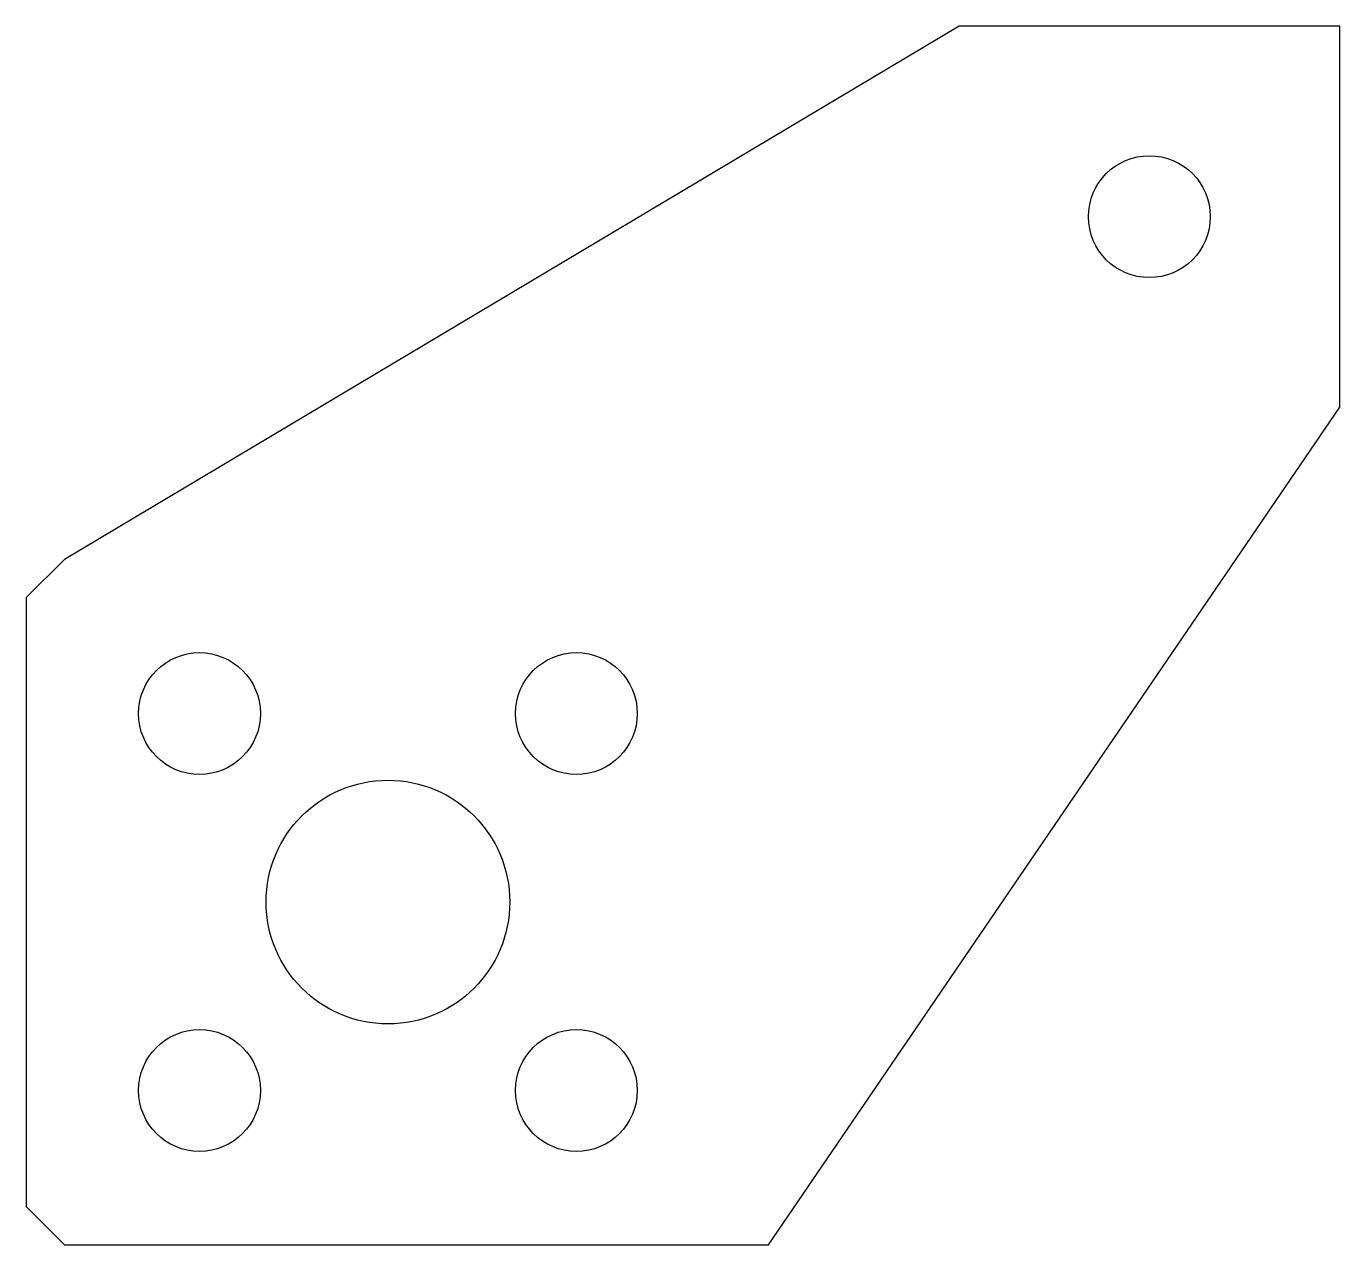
# Model space of a CAD drawing. Header units: millimetres. Extents: x -9.5 to 25, y -9 to 23.
import ezdxf

# ---------------------------------------------------------------- set-up
doc = ezdxf.new("R2010")
doc.units = ezdxf.units.MM

msp = doc.modelspace()

# ---------------------------------------------------------------- linework, layer by layer
for p, q in [((15, 23), (-8.5, 9)), ((25, 23), (15, 23)), ((25, 13), (25, 23)), ((10, -9), (25, 13)), ((-8.5, 9), (-9.5, 8)), ((-9.5, 8), (-9.5, -8)), ((-9.5, -8), (-8.5, -9)), ((-8.5, -9), (10, -9))]:
    msp.add_line(p, q)
for centre, radius in [((20, 18), 1.6), ((-4.95, 4.95), 1.6), ((4.95, 4.95), 1.6), ((0, 0), 3.2), ((-4.95, -4.95), 1.6), ((4.95, -4.95), 1.6)]:
    msp.add_circle(centre, radius)

doc.saveas('drawing.dxf')
